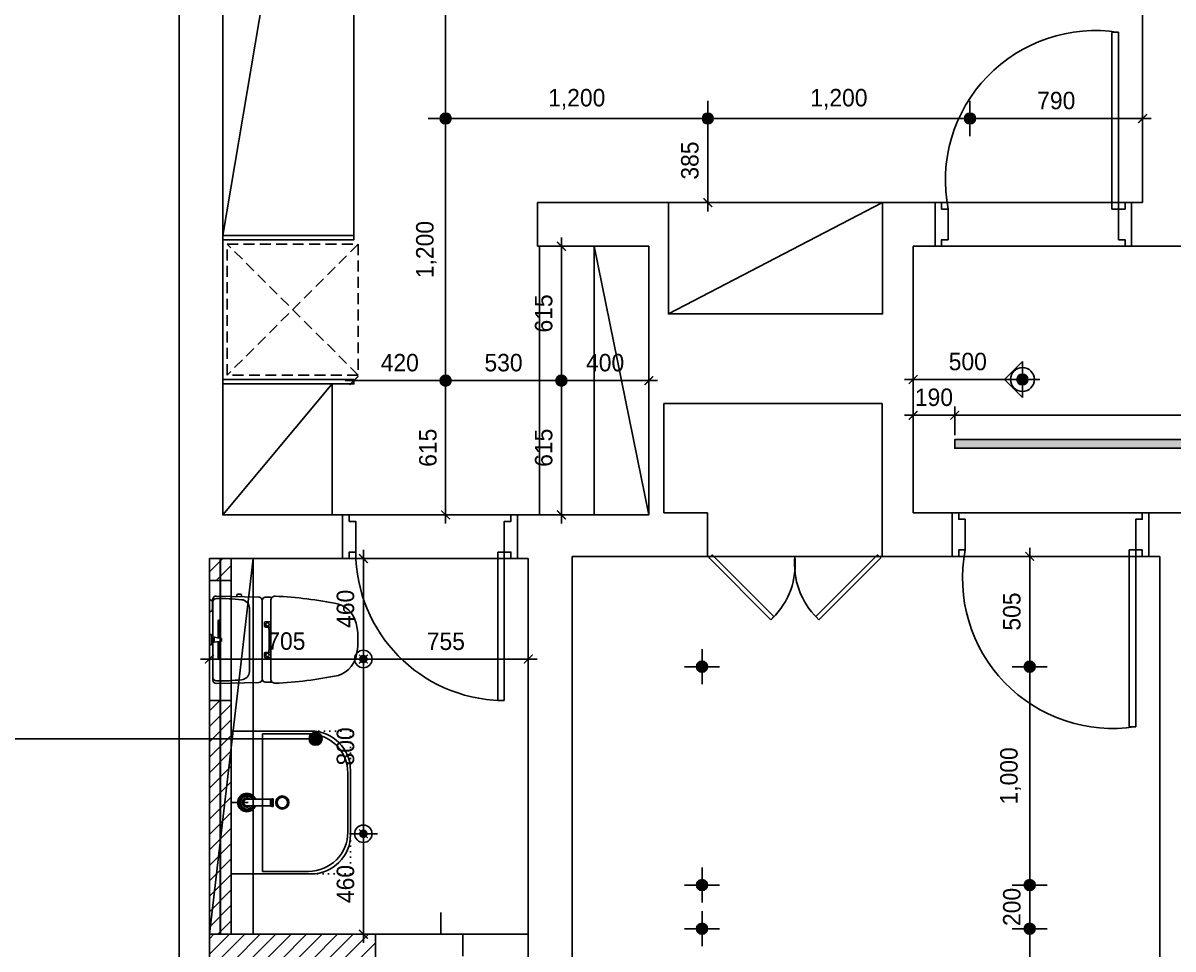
# Model space of a CAD drawing. Header units: inches. Extents: x 3778 to 56227, y -16914 to 35091.
# Drawn here: x 34485 to 39749, y 9987 to 14227 of the extents above; entities that cross this region are included whole.
import ezdxf

# ---------------------------------------------------------------- set-up
doc = ezdxf.new("R2010")
doc.units = ezdxf.units.IN
doc.header["$LTSCALE"] = 100
doc.header["$MEASUREMENT"] = 0
doc.header["$PDSIZE"] = 700.071425
for name, pattern in [('DASHED', [0.75, 0.5, -0.25]), ('DOT', [0.25, 0, -0.25]), ('HID', [2.5, 1.5, -1]), ('HIDDEN', [9.525, 6.35, -3.175])]:
    doc.linetypes.add(name, pattern=pattern)
for name, color, linetype in [('0-ELC TEXT', 7, 'Continuous'), ('03-WAL NEW', 3, 'Continuous'), ('04_FUR', 6, 'Continuous'), ('06-FUR', 6, 'Continuous'), ('06-LIGHT', 4, 'Continuous'), ('07-DIM WAL', 5, 'Continuous'), ('7', 7, 'Continuous'), ('CO-BATH', 6, 'Continuous'), ('fin', 5, 'Continuous'), ('FUR', 8, 'DASHED'), ('HL', 6, 'HIDDEN'), ('RC-LIGHT', 7, 'Continuous'), ('도면층2', 2, 'Continuous'), ('도면층4', 4, 'Continuous'), ('도면층5', 5, 'Continuous')]:
    doc.layers.add(name, color=color, linetype=linetype)
doc.styles.add('HY 울릉도 L', font='')
doc.styles.get('HY 울릉도 L').set_extended_font_data('HY울릉도L')
doc.dimstyles.new('40', dxfattribs={"dimscale": 40, "dimtxt": 2, "dimasz": 1, "dimexe": 1, "dimexo": 1, "dimgap": 1, "dimtad": 1, "dimdec": 0, "dimrnd": 0.05, "dimdsep": 46, "dimlunit": 6, "dimtxsty": 'HY 울릉도 L', "dimblk": 'ARCHTICK', "dimcen": 2.5, "dimdle": 1, "dimclrd": 133, "dimclre": 133, "dimclrt": 30, "dimadec": 0, "dimazin": 0, "dimtfac": 1, "dimtdec": 0, "dimtix": 1, "dimtmove": 2, "dimatfit": 3, "dimldrblk": 'ARCHTICK', "dimfxl": 0, "dimlwd": -1, "dimlwe": -1, "dimarcsym": 0})

# ---------------------------------------------------------------- blocks, each defined once
blk = doc.blocks.new('FSFF')
at = {"layer": '도면층2'}
for p, q in [((41277.4, 8547.4), (41277.4, -1117.6)), ((41477.4, 6832.4), (41477.4, 2002.4)), ((45687.4, 3432.4), (45687.4, 6832.4)), ((42917.4, 3432.4), (43517.4, 3432.4)), ((42917.4, 3232.4), (42917.4, 3432.4)), ((43517.4, 2922.4), (43517.4, 3432.4)), ((44497.4, 2922.4), (44497.4, 3432.4)), ((44737.4, 3432.4), (44497.4, 3432.4)), ((44737.4, 3432.4), (44737.4, 3232.4)), ((45687.4, 3432.4), (45637.4, 3432.4)), ((45637.4, 3432.4), (45637.4, 3232.4)), ((43427.4, 3232.4), (42917.4, 3232.4)), ((43427.4, 2002.4), (43427.4, 3232.4)), ((44637.4, 3232.4), (44637.4, 2012.4)), ((44737.4, 3232.4), (44637.4, 3232.4)), ((45887.4, 3232.4), (45637.4, 3232.4)), ((44497.4, 2922.4), (43517.4, 2922.4)), ((43495.9, 2512.4), (43495.9, 2012.4)), ((43495.9, 2512.4), (44495.9, 2512.4)), ((44495.9, 2512.4), (44495.9, 1812.4)), ((41477.4, 2002.4), (42025.9, 2002.4)), ((42025.9, 1802.4), (42025.9, 2002.4)), ((42825.9, 2002.4), (43427.4, 2002.4)), ((42825.9, 1802.4), (42825.9, 2002.4)), ((43495.9, 2012.4), (43695.9, 2012.4)), ((43695.9, 2012.4), (43695.9, 1812.4)), ((44637.4, 2012.4), (44815.9, 2012.4)), ((44815.9, 1812.4), (44815.9, 2012.4)), ((45715.9, 2012.4), (45957.4, 2012.4)), ((45715.9, 1812.4), (45715.9, 2012.4)), ((41415.9, 1802.4), (42025.9, 1802.4)), ((41415.9, 1802.4), (41415.9, -917.6)), ((42825.9, 1802.4), (42875.9, 1802.4)), ((42875.9, 1802.4), (42875.9, -917.6)), ((43695.9, 1812.4), (43075.9, 1812.4)), ((43075.9, 1812.4), (43075.9, -2297.6)), ((44815.9, 1812.4), (44495.9, 1812.4)), ((45765.9, 1812.4), (45715.9, 1812.4)), ((45765.9, -2630.6), (45765.9, 1812.4))]:
    blk.add_line(p, q, dxfattribs=at)
at = {"layer": '도면층4'}
for p, q in [((45577.4, 4212.4), (45547.4, 4212.4)), ((45547.4, 3402.4), (45547.4, 4211.9)), ((45577.4, 3402.4), (45577.4, 4212.4)), ((45637.4, 3432.4), (44737.4, 3432.4)), ((44737.4, 3432.4), (44737.4, 3232.4)), ((45637.4, 3232.4), (45637.4, 3432.4)), ((45637.4, 3432.4), (45637.4, 3232.4)), ((45577.4, 3402.4), (45547.4, 3402.4)), ((44737.4, 3232.4), (45637.4, 3232.4)), ((42025.9, 2002.4), (42825.9, 2002.4)), ((42025.9, 1802.4), (42025.9, 2002.4)), ((42825.9, 2002.4), (42825.9, 1802.4)), ((42825.9, 1802.4), (42825.9, 2002.4)), ((44815.9, 2012.4), (45715.9, 2012.4)), ((44815.9, 1812.4), (44815.9, 2012.4)), ((45715.9, 2012.4), (45715.9, 1812.4)), ((45715.9, 1812.4), (45715.9, 2012.4)), ((45625.9, 1842.4), (45625.9, 1033)), ((45655.9, 1842.4), (45625.9, 1842.4)), ((45655.9, 1842.4), (45655.9, 1032.4)), ((42825.9, 1802.4), (42025.9, 1802.4)), ((42735.9, 1832.4), (42735.9, 1153)), ((42765.9, 1832.4), (42735.9, 1832.4)), ((42765.9, 1832.4), (42765.9, 1152.4)), ((45715.9, 1812.4), (44815.9, 1812.4)), ((42765.9, 1152.4), (42735.9, 1152.4)), ((45655.9, 1032.4), (45625.9, 1032.4))]:
    blk.add_line(p, q, dxfattribs=at)
for points in [[(44737.4, 3432.4), (44767.4, 3432.4), (44767.4, 3402.4), (44797.4, 3402.4), (44797.4, 3262.4), (44767.4, 3262.4), (44767.4, 3232.4), (44737.4, 3232.4), (44737.4, 3432.4)], [(45637.4, 3432.4), (45607.4, 3432.4), (45607.4, 3402.4), (45577.4, 3402.4), (45577.4, 3262.4), (45607.4, 3262.4), (45607.4, 3232.4), (45637.4, 3232.4), (45637.4, 3432.4)], [(42025.9, 1802.4), (42055.9, 1802.4), (42055.9, 1832.4), (42085.9, 1832.4), (42085.9, 1972.4), (42055.9, 1972.4), (42055.9, 2002.4), (42025.9, 2002.4), (42025.9, 1802.4)], [(42825.9, 1802.4), (42795.9, 1802.4), (42795.9, 1832.4), (42765.9, 1832.4), (42765.9, 1972.4), (42795.9, 1972.4), (42795.9, 2002.4), (42825.9, 2002.4), (42825.9, 1802.4)], [(44815.9, 1812.4), (44845.9, 1812.4), (44845.9, 1842.4), (44875.9, 1842.4), (44875.9, 1982.4), (44845.9, 1982.4), (44845.9, 2012.4), (44815.9, 2012.4), (44815.9, 1812.4)], [(45715.9, 1812.4), (45685.9, 1812.4), (45685.9, 1842.4), (45655.9, 1842.4), (45655.9, 1982.4), (45685.9, 1982.4), (45685.9, 2012.4), (45715.9, 2012.4), (45715.9, 1812.4)]]:
    blk.add_lwpolyline(points, dxfattribs=at)
at = {"layer": '도면층5'}
for centre, radius, start, end in [((45471.3, 3533.6), 686.5, 81.1101, 191.0125), ((45549.8, 1711.3), 686.5, 168.9875, 278.8899), ((42768.6, 1835), 682.8, 180.2141, 268.508)]:
    blk.add_arc(centre, radius, start, end, dxfattribs=at)
blk = doc.blocks.new('CJWSWJDEH')
at = {"layer": '03-WAL NEW'}
h = blk.add_hatch(dxfattribs=at)
h.set_pattern_fill('_USER', color=8, scale=50, angle=45, pattern_type=0)
h.set_pattern_definition([(45, (28337.15, -34815.21), (-35.35534, 35.35534), [])])
h.paths.add_polyline_path([(35338.3, 10054.4), (35438.3, 10054.4), (35438.3, 11124.4), (35338.3, 11124.4)])
h.paths.add_polyline_path([(35338.3, 11674.4), (35438.3, 11674.4), (35438.3, 11774.4), (35338.3, 11774.4)])
h = blk.add_hatch(dxfattribs=at)
h.set_pattern_fill('_USER', color=256, scale=50, angle=45, pattern_type=0)
h.set_pattern_definition([(45, (25800, 0), (-35.35534, 35.35534), [])])
h.paths.add_polyline_path([(36098.3, 9934.4), (35338.3, 9934.4), (35338.3, 10054.4), (36098.3, 10054.4)])
at = {"color": 8}
for p, q in [((35438.3, 10657.4), (35516.3, 10657.4)), ((36098.3, 10054.4), (36798.3, 10054.4))]:
    blk.add_line(p, q, dxfattribs=at)
blk.add_lwpolyline([(36398.3, 10154.4), (36398.3, 10054.4), (36498.3, 10054.4), (36498.3, 9954.4)], dxfattribs=at)
at = {"layer": '03-WAL NEW'}
for p, q in [((35438.3, 11674.4), (35338.3, 11674.4)), ((35438.3, 11124.4), (35338.3, 11124.4))]:
    blk.add_line(p, q, dxfattribs=at)
for points in [[(35338.3, 11774.4), (35438.3, 11774.4), (35438.3, 10054.4), (35338.3, 10054.4)], [(36098.3, 9934.4), (35338.3, 9934.4), (35338.3, 10054.4), (36098.3, 10054.4)]]:
    blk.add_lwpolyline(points, close=True, dxfattribs=at)
at = {"layer": '04_FUR', "color": 8}
blk.add_line((35538.3, 11774.4), (35338.3, 10054.4), dxfattribs=at)
blk.add_lwpolyline([(35338.3, 10054.4), (35538.3, 10054.4), (35538.3, 11774.4), (35338.3, 11774.4)], close=True, dxfattribs=at)
at = {"layer": '06-FUR', "color": 8}
for p, q in [((35999.8, 16804.4), (35399.8, 13254.4)), ((38419.8, 13404.4), (37439.8, 12894.4)), ((35399.8, 11974.4), (35899.8, 12574.4))]:
    blk.add_line(p, q, dxfattribs=at)
for points in [[(35399.8, 13254.4), (35999.8, 13254.4), (35999.8, 16804.4), (35399.8, 16804.4), (35399.8, 13254.4)], [(35399.8, 13234.4), (35999.8, 13234.4), (35999.8, 13254.4), (35399.8, 13254.4), (35399.8, 13234.4)], [(37099.8, 11974.4), (37099.8, 13204.4), (37349.8, 11974.4)], [(35399.8, 12594.4), (35999.8, 12594.4), (35999.8, 12574.4), (35399.8, 12574.4), (35399.8, 12594.4)], [(37908.1, 11494.6), (37625.3, 11777.5), (37639.4, 11791.6), (37922.3, 11508.8), (37908.1, 11494.6)], [(38128.5, 11494.6), (38411.3, 11777.5), (38397.2, 11791.6), (38114.3, 11508.8), (38128.5, 11494.6)], [(37618.3, 11784.4), (38418.3, 11784.4)]]:
    blk.add_lwpolyline(points, dxfattribs=at)
for points in [[(37439.8, 13404.4), (38419.8, 13404.4), (38419.8, 12894.4), (37439.8, 12894.4)], [(37349.8, 13204.4), (36849.8, 13204.4), (36849.8, 11974.4), (37349.8, 11974.4)], [(35899.8, 11974.4), (35899.8, 12574.4), (35399.8, 12574.4), (35399.8, 11974.4)]]:
    blk.add_lwpolyline(points, close=True, dxfattribs=at)
for centre, start, end in [((37674.2, 11749.7), 314.1715, 5.7631), ((38362.4, 11749.7), 174.2369, 225.8285)]:
    blk.add_arc(centre, 345.8, start, end, dxfattribs=at)
at = {"layer": 'CO-BATH', "color": 8}
for p, q in [((35438.3, 10984.4), (35804.3, 10984.4)), ((35438.3, 10330.4), (35438.3, 10984.4)), ((35582.3, 10972.4), (35792.3, 10972.4)), ((35582.3, 10342.4), (35582.3, 10972.4)), ((35972.3, 10792.4), (35972.3, 10522.4)), ((35984.3, 10804.4), (35984.3, 10510.4)), ((35510.3, 10672.4), (35618.9, 10672.4)), ((35510.3, 10642.4), (35618.9, 10642.4)), ((35618.9, 10673.6), (35624.9, 10673.6)), ((35618.9, 10673.6), (35618.9, 10641.2)), ((35618.9, 10641.2), (35624.9, 10641.2)), ((35624.9, 10674.8), (35630.9, 10674.8)), ((35624.9, 10674.8), (35624.9, 10640)), ((35624.9, 10640), (35630.9, 10640)), ((35630.9, 10674.8), (35630.9, 10640)), ((35804.3, 10330.4), (35438.3, 10330.4)), ((35792.3, 10342.4), (35582.3, 10342.4))]:
    blk.add_line(p, q, dxfattribs=at)
at = {"layer": 'CO-BATH', "color": 8, "linetype": 'DOT'}
blk.add_lwpolyline([(35984.3, 10984.4), (35984.3, 10330.4), (35438.3, 10330.4), (35438.3, 10984.4)], close=True, dxfattribs=at)
at = {"layer": 'CO-BATH', "color": 8}
for radius in [30, 24]:
    blk.add_circle((35672.3, 10657.4), radius, dxfattribs=at)
for centre, radius, start, end in [((35792.3, 10792.4), 180, 0, 90), ((35804.3, 10804.4), 180, 0, 90), ((35510.3, 10657.4), 42, 20.9249, 339.0752), ((35510.3, 10657.4), 36, 24.6243, 335.3757), ((35510.3, 10657.4), 30, 30, 330), ((35510.3, 10657.4), 21.6, 43.983, 316.0171), ((35510.3, 10657.4), 15, 90, 270), ((35792.3, 10522.4), 180, 270, 0), ((35804.3, 10510.4), 180, 270, 0)]:
    blk.add_arc(centre, radius, start, end, dxfattribs=at)
at = {"layer": 'fin', "color": 8}
for p, q in [((35579.7, 11583.3), (35579.7, 11403)), ((35619, 11403), (35619, 11582.3)), ((35353.3, 11558.7), (35353.3, 11571.2)), ((35353.3, 11558.7), (35353.3, 11546.2)), ((35354.7, 11411), (35354.7, 11575.6)), ((35521.9, 11548.2), (35521.9, 11403)), ((35354.7, 11395), (35354.7, 11230.4)), ((35521.9, 11257.7), (35521.9, 11403)), ((35579.7, 11222.6), (35579.7, 11403)), ((35619, 11403), (35619, 11223.7))]:
    blk.add_line(p, q, dxfattribs=at)
for points in [[(35354.7, 11575.6), (35354.7, 11588, -0.421209), (35370.1, 11603), (35565.1, 11598.3, -0.001659)], [(35579.7, 11583.3, -0.371724), (35594.4, 11597.7, -0.003515), (35625.3, 11596.9, -0.320541)], [(35354.7, 11230.4), (35354.7, 11218, 0.421209), (35370.1, 11203), (35565.1, 11207.6, 0.001659)], [(35579.7, 11222.6, 0.371724), (35594.4, 11208.2, 0.003515), (35625.3, 11209.1, 0.320541)]]:
    blk.add_lwpolyline(points, format="xyb", dxfattribs=at)
for centre, radius, start, end in [((35338.3, 11571.2), 15, 0, 90), ((35370.7, 11575.6), 16, 90.6884, 180), ((35382.5, 10591.6), 1000, 84.0563, 90.6884), ((35481.9, 11546.5), 40, 2.4871, 84.0563), ((35564.7, 11583.3), 15, 0, 88.6349), ((35639, 11582.3), 20, 87.6667, 180), ((35557.5, 9757.3), 1846.7, 78.4022, 87.4462), ((35338.3, 11546.2), 15, 270, 0), ((35889.4, 11447.2), 125.5, 6.5759, 71.7036), ((35612.4, 11403), 405.9, 0, 8.3007), ((35612.4, 11403), 405.9, 351.6993, 0), ((35889.4, 11358.8), 125.5, 288.2964, 353.4241), ((35370.7, 11230.4), 16, 180, 269.3116), ((35382.5, 12214.3), 1000, 269.3116, 275.9437), ((35481.9, 11259.5), 40, 275.9437, 357.5129), ((35564.7, 11222.6), 15, 271.3651, 0), ((35639, 11223.7), 20, 180, 272.3333), ((35557.5, 13048.6), 1846.7, 272.5538, 281.5978)]:
    blk.add_arc(centre, radius, start, end, dxfattribs=at)
at = {"layer": 'FUR', "color": 8}
for p, q in [((36019.8, 12614.4), (35419.8, 13214.4)), ((36019.8, 13214.4), (35419.8, 12614.4))]:
    blk.add_line(p, q, dxfattribs=at)
blk.add_lwpolyline([(35419.8, 12614.4), (35419.8, 13214.4), (36019.8, 13214.4), (36019.8, 12614.4)], close=True, dxfattribs=at)
at = {"layer": 'HL', "color": 8, "linetype": 'Continuous'}
for p, q in [((35464.7, 11607.9), (35464.7, 11600.7)), ((35468.7, 11611.9), (35480.8, 11611.9)), ((35484.8, 11607.9), (35484.8, 11600.2)), ((35379.3, 11489.5), (35379.3, 11411.5)), ((35386.3, 11489.5), (35386.3, 11410.5)), ((35348.3, 11427), (35338.3, 11427)), ((35348.3, 11427), (35348.3, 11379)), ((35611.9, 11403), (35611.9, 11449.3)), ((35348.3, 11379), (35338.3, 11379)), ((35353.1, 11409.9), (35348.3, 11415.4)), ((35353.1, 11396), (35348.3, 11390.6)), ((35360.1, 11414.3), (35353.1, 11409.9)), ((35353.1, 11409.9), (35353.1, 11396)), ((35360.1, 11391.6), (35353.1, 11396)), ((35394.4, 11409), (35360.1, 11414.3)), ((35360.1, 11414.3), (35360.1, 11391.6)), ((35394.4, 11397), (35360.1, 11391.6)), ((35379.3, 11394.5), (35379.3, 11316.5)), ((35386.3, 11395.5), (35386.3, 11316.5)), ((35394.4, 11409), (35394.4, 11397)), ((35611.9, 11403), (35611.9, 11356.7))]:
    blk.add_line(p, q, dxfattribs=at)
for points in [[(35619, 11485.5), (35594.8, 11485.5, 0.414214), (35590.8, 11481.5), (35590.8, 11465.1, 0.414214), (35594.8, 11461.1), (35610.3, 11461.1), (35619, 11461.1)], [(35610.3, 11461.1), (35610.3, 11451.3, 0.414214), (35612.3, 11449.3), (35619, 11449.3)], [(35619, 11320.4), (35594.8, 11320.4, -0.414214), (35590.8, 11324.4), (35590.8, 11340.9, -0.414214), (35594.8, 11344.9), (35610.3, 11344.9), (35619, 11344.9)], [(35610.3, 11344.9), (35610.3, 11354.7, -0.414214), (35612.3, 11356.7), (35619, 11356.7)]]:
    blk.add_lwpolyline(points, format="xyb", dxfattribs=at)
for centre in [(35604.7, 11473), (35604.7, 11333)]:
    blk.add_circle(centre, 8, dxfattribs=at)
for centre, radius, start, end in [((35468.7, 11607.9), 4, 90, 180), ((35480.8, 11607.9), 4, 0, 90), ((35382.8, 11489.5), 3.5, 0, 180), ((35382.8, 11316.5), 3.5, 180, 0)]:
    blk.add_arc(centre, radius, start, end, dxfattribs=at)
at = {"layer": '07-DIM WAL'}
blk.add_blockref('FSFF', (-6077.6, 9972), dxfattribs=at)
blk = doc.blocks.new('1')
at = {"linetype": 'Continuous'}
h = blk.add_hatch(color=4, dxfattribs=at)
h.dxf.hatch_style = 1
edge = h.paths.add_edge_path()
edge.add_arc((11539653.5, -14273503.8), 37.5, 0, 360)
at = {"color": 1, "linetype": 'Continuous'}
for p, q in [((11539653.5, -14273637.1), (11539653.5, -14273370.5)), ((11539520.2, -14273503.8), (11539786.8, -14273503.8))]:
    blk.add_line(p, q, dxfattribs=at)
at = {"color": 4, "linetype": 'Continuous'}
for radius in [41.5, 37.5]:
    blk.add_circle((11539653.5, -14273503.8), radius, dxfattribs=at)
blk = doc.blocks.new('spotlight')
at = {"color": 4}
for p, q in [((1559902.8, 1747213.2), (1559820.9, 1747131.3)), ((1559984.7, 1747131.3), (1559902.8, 1747213.2)), ((1559984.7, 1747131.3), (1559820.9, 1747131.3))]:
    blk.add_line(p, q, dxfattribs=at)
blk.add_circle((1559902.8, 1747131.3), 54.6, dxfattribs=at)
blk = doc.blocks.new('_ArchTick')
at = {"color": 0, "linetype": 'ByBlock', "const_width": 0.15}
blk.add_lwpolyline([(-0.5, -0.5), (0.5, 0.5)], dxfattribs=at)
blk = doc.blocks.new('*D405')
at = {"layer": '07-DIM WAL', "color": 133}
for p, q in [((39099.8, 12594.4), (38519.8, 12594.4)), ((38559.8, 12554.4), (38559.8, 12554.4)), ((39059.8, 12554.4), (39059.8, 12554.4))]:
    blk.add_line(p, q, dxfattribs=at)
at = {"layer": 'Defpoints', "color": 0}
for p in [(38559.8, 12594.4), (38559.8, 12594.4), (39059.8, 12594.4)]:
    blk.add_point(p, dxfattribs=at)
at = {"layer": '07-DIM WAL', "color": 133, "xscale": 40, "yscale": 40, "zscale": 40, "rotation": 180}
blk.add_blockref('_ArchTick', (38559.8, 12594.4), dxfattribs=at)
at = {"layer": '07-DIM WAL', "color": 133, "xscale": 40, "yscale": 40, "zscale": 40}
blk.add_blockref('_ArchTick', (39059.8, 12594.4), dxfattribs=at)
at = {"layer": '07-DIM WAL', "color": 30, "insert": (38809.8, 12676.2), "char_height": 80, "attachment_point": 5, "style": 'HY 울릉도 L'}
blk.add_mtext('500', dxfattribs=at)
blk = doc.blocks.new('hallogen')
h = blk.add_hatch(color=256)
h.dxf.hatch_style = 1
edge = h.paths.add_edge_path()
edge.add_arc((48591.7, 60854.3), 31.2, 0, 360, ccw=False)
at = {"color": 1, "linetype": 'Continuous'}
for p, q in [((48591.7, 60954.3), (48591.7, 60754.3)), ((48691.7, 60854.3), (48491.7, 60854.3))]:
    blk.add_line(p, q, dxfattribs=at)
at = {"color": 4, "linetype": 'Continuous'}
blk.add_circle((48591.7, 60854.3), 62.5, dxfattribs=at)
blk = doc.blocks.new('*D432')
at = {"layer": '07-DIM WAL', "color": 133}
blk.add_line((36043.3, 11274.4), (36043.3, 11814.4), dxfattribs=at)
at = {"layer": 'Defpoints', "color": 0}
for p in [(36043.3, 11774.4), (36043.3, 11774.4), (36043.3, 11314.4)]:
    blk.add_point(p, dxfattribs=at)
at = {"layer": '07-DIM WAL', "color": 133, "xscale": 40, "yscale": 40, "zscale": 40}
for p, rotation in [((36043.3, 11774.4), 90), ((36043.3, 11314.4), 270)]:
    blk.add_blockref('_ArchTick', p, dxfattribs=dict(at, rotation=rotation))
at = {"layer": '07-DIM WAL', "color": 30, "insert": (35961.6, 11544.4), "char_height": 80, "attachment_point": 5, "rotation": 90, "style": 'HY 울릉도 L'}
blk.add_mtext('460', dxfattribs=at)
blk = doc.blocks.new('*D433')
at = {"layer": '07-DIM WAL', "color": 133}
for p, q in [((36083.3, 11314.4), (35298.3, 11314.4)), ((35338.3, 11276.5), (35338.3, 11274.4))]:
    blk.add_line(p, q, dxfattribs=at)
at = {"layer": 'Defpoints', "color": 0}
for p in [(35338.3, 11316.5), (35338.3, 11314.4), (36043.3, 11314.4)]:
    blk.add_point(p, dxfattribs=at)
at = {"layer": '07-DIM WAL', "color": 133, "xscale": 40, "yscale": 40, "zscale": 40, "rotation": 180}
blk.add_blockref('_ArchTick', (35338.3, 11314.4), dxfattribs=at)
at = {"layer": '07-DIM WAL', "color": 133, "xscale": 40, "yscale": 40, "zscale": 40}
blk.add_blockref('_ArchTick', (36043.3, 11314.4), dxfattribs=at)
at = {"layer": '07-DIM WAL', "color": 30, "insert": (35690.8, 11396.2), "char_height": 80, "attachment_point": 5, "style": 'HY 울릉도 L'}
blk.add_mtext('705', dxfattribs=at)
blk = doc.blocks.new('*D434')
at = {"layer": '07-DIM WAL', "color": 133}
blk.add_line((36043.3, 11354.4), (36043.3, 10474.4), dxfattribs=at)
at = {"layer": 'Defpoints', "color": 0}
for p in [(36043.3, 11314.4), (36043.3, 10514.4), (36043.3, 10514.4)]:
    blk.add_point(p, dxfattribs=at)
at = {"layer": '07-DIM WAL', "color": 133, "xscale": 40, "yscale": 40, "zscale": 40}
for p, rotation in [((36043.3, 11314.4), 90), ((36043.3, 10514.4), 270)]:
    blk.add_blockref('_ArchTick', p, dxfattribs=dict(at, rotation=rotation))
at = {"layer": '07-DIM WAL', "color": 30, "insert": (35961.6, 10914.4), "char_height": 80, "attachment_point": 5, "rotation": 90, "style": 'HY 울릉도 L'}
blk.add_mtext('800', dxfattribs=at)
blk = doc.blocks.new('*D435')
at = {"layer": '07-DIM WAL', "color": 133}
blk.add_line((36043.3, 10554.4), (36043.3, 10014.4), dxfattribs=at)
at = {"layer": 'Defpoints', "color": 0}
for p in [(36043.3, 10514.4), (36043.3, 10054.4), (36043.3, 10054.4)]:
    blk.add_point(p, dxfattribs=at)
at = {"layer": '07-DIM WAL', "color": 133, "xscale": 40, "yscale": 40, "zscale": 40}
for p, rotation in [((36043.3, 10514.4), 90), ((36043.3, 10054.4), 270)]:
    blk.add_blockref('_ArchTick', p, dxfattribs=dict(at, rotation=rotation))
at = {"layer": '07-DIM WAL', "color": 30, "insert": (35961.6, 10284.4), "char_height": 80, "attachment_point": 5, "rotation": 90, "style": 'HY 울릉도 L'}
blk.add_mtext('460', dxfattribs=at)
blk = doc.blocks.new('*D431')
at = {"layer": '07-DIM WAL', "color": 133}
blk.add_line((36003.3, 11314.4), (36838.3, 11314.4), dxfattribs=at)
at = {"layer": 'Defpoints', "color": 0}
for p in [(36043.3, 11314.4), (36798.3, 11314.4), (36798.3, 11314.4)]:
    blk.add_point(p, dxfattribs=at)
at = {"layer": '07-DIM WAL', "color": 133, "xscale": 40, "yscale": 40, "zscale": 40, "rotation": 180}
blk.add_blockref('_ArchTick', (36043.3, 11314.4), dxfattribs=at)
at = {"layer": '07-DIM WAL', "color": 133, "xscale": 40, "yscale": 40, "zscale": 40}
blk.add_blockref('_ArchTick', (36798.3, 11314.4), dxfattribs=at)
at = {"layer": '07-DIM WAL', "color": 30, "insert": (36420.8, 11395.3), "char_height": 80, "attachment_point": 5, "style": 'HY 울릉도 L'}
blk.add_mtext('755', dxfattribs=at)
blk = doc.blocks.new('*D436')
at = {"layer": '07-DIM WAL', "color": 133}
blk.add_line((37619.8, 13829.4), (37619.8, 13364.4), dxfattribs=at)
at = {"layer": 'Defpoints', "color": 0}
for p in [(37619.8, 13789.4), (37619.8, 13404.4), (37619.8, 13404.4)]:
    blk.add_point(p, dxfattribs=at)
at = {"layer": '07-DIM WAL', "color": 133, "xscale": 40, "yscale": 40, "zscale": 40}
for p, rotation in [((37619.8, 13789.4), 90), ((37619.8, 13404.4), 270)]:
    blk.add_blockref('_ArchTick', p, dxfattribs=dict(at, rotation=rotation))
at = {"layer": '07-DIM WAL', "color": 30, "insert": (37538, 13596.9), "char_height": 80, "attachment_point": 5, "rotation": 90, "style": 'HY 울릉도 L'}
blk.add_mtext('385', dxfattribs=at)
blk = doc.blocks.new('*D440')
at = {"layer": '07-DIM WAL', "color": 133}
for p, q in [((36419.8, 15029.4), (36419.8, 13749.4)), ((36379.8, 13789.4), (36379.8, 13789.4))]:
    blk.add_line(p, q, dxfattribs=at)
at = {"layer": 'Defpoints', "color": 0}
for p in [(36419.8, 14989.4), (36419.8, 13789.4), (36419.8, 13789.4)]:
    blk.add_point(p, dxfattribs=at)
at = {"layer": '07-DIM WAL', "color": 133, "xscale": 40, "yscale": 40, "zscale": 40}
for p, rotation in [((36419.8, 14989.4), 90), ((36419.8, 13789.4), 270)]:
    blk.add_blockref('_ArchTick', p, dxfattribs=dict(at, rotation=rotation))
at = {"layer": '07-DIM WAL', "color": 30, "insert": (36331.9, 14389.4), "char_height": 80, "attachment_point": 5, "rotation": 90, "style": 'HY 울릉도 L'}
blk.add_mtext('1,200', dxfattribs=at)
blk = doc.blocks.new('*D441')
at = {"layer": '07-DIM WAL', "color": 133}
for p, q in [((36419.8, 13829.4), (36419.8, 12549.4)), ((36459.8, 13789.4), (36459.8, 13789.4))]:
    blk.add_line(p, q, dxfattribs=at)
at = {"layer": 'Defpoints', "color": 0}
for p in [(36419.8, 13789.4), (36419.8, 12589.4), (36419.8, 12589.4)]:
    blk.add_point(p, dxfattribs=at)
at = {"layer": '07-DIM WAL', "color": 133, "xscale": 40, "yscale": 40, "zscale": 40}
for p, rotation in [((36419.8, 13789.4), 90), ((36419.8, 12589.4), 270)]:
    blk.add_blockref('_ArchTick', p, dxfattribs=dict(at, rotation=rotation))
at = {"layer": '07-DIM WAL', "color": 30, "insert": (36331.9, 13189.4), "char_height": 80, "attachment_point": 5, "rotation": 90, "style": 'HY 울릉도 L'}
blk.add_mtext('1,200', dxfattribs=at)
blk = doc.blocks.new('*D442')
at = {"layer": '07-DIM WAL', "color": 133}
for p, q in [((36379.8, 12589.4), (36989.8, 12589.4)), ((36949.8, 12629.4), (36949.8, 12629.4)), ((36419.8, 12549.4), (36419.8, 12549.4))]:
    blk.add_line(p, q, dxfattribs=at)
at = {"layer": 'Defpoints', "color": 0}
for p in [(36419.8, 12589.4), (36949.8, 12589.4), (36949.8, 12589.4)]:
    blk.add_point(p, dxfattribs=at)
at = {"layer": '07-DIM WAL', "color": 133, "xscale": 40, "yscale": 40, "zscale": 40, "rotation": 180}
blk.add_blockref('_ArchTick', (36419.8, 12589.4), dxfattribs=at)
at = {"layer": '07-DIM WAL', "color": 133, "xscale": 40, "yscale": 40, "zscale": 40}
blk.add_blockref('_ArchTick', (36949.8, 12589.4), dxfattribs=at)
at = {"layer": '07-DIM WAL', "color": 30, "insert": (36684.8, 12671.2), "char_height": 80, "attachment_point": 5, "style": 'HY 울릉도 L'}
blk.add_mtext('530', dxfattribs=at)
blk = doc.blocks.new('*D443')
at = {"layer": '07-DIM WAL', "color": 133}
blk.add_line((36909.8, 12589.4), (37389.8, 12589.4), dxfattribs=at)
at = {"layer": 'Defpoints', "color": 0}
for p in [(36949.8, 12589.4), (37349.8, 12589.4), (37349.8, 12589.4)]:
    blk.add_point(p, dxfattribs=at)
at = {"layer": '07-DIM WAL', "color": 133, "xscale": 40, "yscale": 40, "zscale": 40, "rotation": 180}
blk.add_blockref('_ArchTick', (36949.8, 12589.4), dxfattribs=at)
at = {"layer": '07-DIM WAL', "color": 133, "xscale": 40, "yscale": 40, "zscale": 40}
blk.add_blockref('_ArchTick', (37349.8, 12589.4), dxfattribs=at)
at = {"layer": '07-DIM WAL', "color": 30, "insert": (37149.8, 12671.1), "char_height": 80, "attachment_point": 5, "style": 'HY 울릉도 L'}
blk.add_mtext('400', dxfattribs=at)
blk = doc.blocks.new('*D444')
at = {"layer": '07-DIM WAL', "color": 133}
blk.add_line((36419.8, 12629.4), (36419.8, 11934.4), dxfattribs=at)
at = {"layer": 'Defpoints', "color": 0}
for p in [(36419.8, 12589.4), (36419.8, 11974.4), (36419.8, 11974.4)]:
    blk.add_point(p, dxfattribs=at)
at = {"layer": '07-DIM WAL', "color": 133, "xscale": 40, "yscale": 40, "zscale": 40}
for p, rotation in [((36419.8, 12589.4), 90), ((36419.8, 11974.4), 270)]:
    blk.add_blockref('_ArchTick', p, dxfattribs=dict(at, rotation=rotation))
at = {"layer": '07-DIM WAL', "color": 30, "insert": (36338.9, 12281.9), "char_height": 80, "attachment_point": 5, "rotation": 90, "style": 'HY 울릉도 L'}
blk.add_mtext('615', dxfattribs=at)
blk = doc.blocks.new('*D445')
at = {"layer": '07-DIM WAL', "color": 133}
for p, q in [((36949.8, 12549.4), (36949.8, 13244.4)), ((36989.8, 12589.4), (36989.8, 12589.4))]:
    blk.add_line(p, q, dxfattribs=at)
at = {"layer": 'Defpoints', "color": 0}
for p in [(36949.8, 13204.4), (36949.8, 13204.4), (36949.8, 12589.4)]:
    blk.add_point(p, dxfattribs=at)
at = {"layer": '07-DIM WAL', "color": 133, "xscale": 40, "yscale": 40, "zscale": 40}
for p, rotation in [((36949.8, 13204.4), 90), ((36949.8, 12589.4), 270)]:
    blk.add_blockref('_ArchTick', p, dxfattribs=dict(at, rotation=rotation))
at = {"layer": '07-DIM WAL', "color": 30, "insert": (36868.9, 12896.9), "char_height": 80, "attachment_point": 5, "rotation": 90, "style": 'HY 울릉도 L'}
blk.add_mtext('615', dxfattribs=at)
blk = doc.blocks.new('*D446')
at = {"layer": '07-DIM WAL', "color": 133}
blk.add_line((36949.8, 12629.4), (36949.8, 11934.4), dxfattribs=at)
at = {"layer": 'Defpoints', "color": 0}
for p in [(36949.8, 12589.4), (36949.8, 11974.4), (36949.8, 11974.4)]:
    blk.add_point(p, dxfattribs=at)
at = {"layer": '07-DIM WAL', "color": 133, "xscale": 40, "yscale": 40, "zscale": 40}
for p, rotation in [((36949.8, 12589.4), 90), ((36949.8, 11974.4), 270)]:
    blk.add_blockref('_ArchTick', p, dxfattribs=dict(at, rotation=rotation))
at = {"layer": '07-DIM WAL', "color": 30, "insert": (36868.9, 12281.9), "char_height": 80, "attachment_point": 5, "rotation": 90, "style": 'HY 울릉도 L'}
blk.add_mtext('615', dxfattribs=at)
blk = doc.blocks.new('*D447')
at = {"layer": '07-DIM WAL', "color": 133}
blk.add_line((36459.8, 12589.4), (35959.8, 12589.4), dxfattribs=at)
at = {"layer": 'Defpoints', "color": 0}
for p in [(35999.8, 12589.4), (35999.8, 12589.4), (36419.8, 12589.4)]:
    blk.add_point(p, dxfattribs=at)
at = {"layer": '07-DIM WAL', "color": 133, "xscale": 40, "yscale": 40, "zscale": 40, "rotation": 180}
blk.add_blockref('_ArchTick', (35999.8, 12589.4), dxfattribs=at)
at = {"layer": '07-DIM WAL', "color": 133, "xscale": 40, "yscale": 40, "zscale": 40}
blk.add_blockref('_ArchTick', (36419.8, 12589.4), dxfattribs=at)
at = {"layer": '07-DIM WAL', "color": 30, "insert": (36209.8, 12671.1), "char_height": 80, "attachment_point": 5, "style": 'HY 울릉도 L'}
blk.add_mtext('420', dxfattribs=at)
blk = doc.blocks.new('*D448')
at = {"layer": '07-DIM WAL', "color": 133}
for p, q in [((36419.8, 13829.4), (36419.8, 13829.4)), ((37619.8, 13829.4), (37619.8, 13829.4)), ((36379.8, 13789.4), (37659.8, 13789.4))]:
    blk.add_line(p, q, dxfattribs=at)
at = {"layer": 'Defpoints', "color": 0}
for p in [(36419.8, 13789.4), (37619.8, 13789.4), (37619.8, 13789.4)]:
    blk.add_point(p, dxfattribs=at)
at = {"layer": '07-DIM WAL', "color": 133, "xscale": 40, "yscale": 40, "zscale": 40, "rotation": 180}
blk.add_blockref('_ArchTick', (36419.8, 13789.4), dxfattribs=at)
at = {"layer": '07-DIM WAL', "color": 133, "xscale": 40, "yscale": 40, "zscale": 40}
blk.add_blockref('_ArchTick', (37619.8, 13789.4), dxfattribs=at)
at = {"layer": '07-DIM WAL', "color": 30, "insert": (37019.8, 13877.4), "char_height": 80, "attachment_point": 5, "style": 'HY 울릉도 L'}
blk.add_mtext('1,200', dxfattribs=at)
blk = doc.blocks.new('*D449')
at = {"layer": '07-DIM WAL', "color": 133}
for p, q in [((37619.8, 13829.4), (37619.8, 13829.4)), ((38819.8, 13829.4), (38819.8, 13829.4)), ((37579.8, 13789.4), (38859.8, 13789.4))]:
    blk.add_line(p, q, dxfattribs=at)
at = {"layer": 'Defpoints', "color": 0}
for p in [(37619.8, 13789.4), (38819.8, 13789.4), (38819.8, 13789.4)]:
    blk.add_point(p, dxfattribs=at)
at = {"layer": '07-DIM WAL', "color": 133, "xscale": 40, "yscale": 40, "zscale": 40, "rotation": 180}
blk.add_blockref('_ArchTick', (37619.8, 13789.4), dxfattribs=at)
at = {"layer": '07-DIM WAL', "color": 133, "xscale": 40, "yscale": 40, "zscale": 40}
blk.add_blockref('_ArchTick', (38819.8, 13789.4), dxfattribs=at)
at = {"layer": '07-DIM WAL', "color": 30, "insert": (38219.8, 13877.4), "char_height": 80, "attachment_point": 5, "style": 'HY 울릉도 L'}
blk.add_mtext('1,200', dxfattribs=at)
blk = doc.blocks.new('*D450')
at = {"layer": '07-DIM WAL', "color": 133}
blk.add_line((38779.8, 13789.4), (39649.8, 13789.4), dxfattribs=at)
at = {"layer": 'Defpoints', "color": 0}
for p in [(38819.8, 13789.4), (39609.8, 13789.4), (39609.8, 13789.4)]:
    blk.add_point(p, dxfattribs=at)
at = {"layer": '07-DIM WAL', "color": 133, "xscale": 40, "yscale": 40, "zscale": 40, "rotation": 180}
blk.add_blockref('_ArchTick', (38819.8, 13789.4), dxfattribs=at)
at = {"layer": '07-DIM WAL', "color": 133, "xscale": 40, "yscale": 40, "zscale": 40}
blk.add_blockref('_ArchTick', (39609.8, 13789.4), dxfattribs=at)
at = {"layer": '07-DIM WAL', "color": 30, "insert": (39214.8, 13871.2), "char_height": 80, "attachment_point": 5, "style": 'HY 울릉도 L'}
blk.add_mtext('790', dxfattribs=at)
blk = doc.blocks.new('*D462')
at = {"layer": '07-DIM WAL', "color": 133}
for p, q in [((39093.3, 9039.4), (39093.3, 10119.4)), ((39053.3, 10079.4), (39053.3, 10079.4)), ((39053.3, 9079.4), (39053.3, 9079.4))]:
    blk.add_line(p, q, dxfattribs=at)
at = {"layer": 'Defpoints', "color": 0}
for p in [(39093.3, 10079.4), (39093.3, 10079.4), (39093.3, 9079.4)]:
    blk.add_point(p, dxfattribs=at)
at = {"layer": '07-DIM WAL', "color": 133, "xscale": 40, "yscale": 40, "zscale": 40}
for p, rotation in [((39093.3, 10079.4), 90), ((39093.3, 9079.4), 270)]:
    blk.add_blockref('_ArchTick', p, dxfattribs=dict(at, rotation=rotation))
at = {"layer": '07-DIM WAL', "color": 30, "insert": (39005.4, 9579.4), "char_height": 80, "attachment_point": 5, "rotation": 90, "style": 'HY 울릉도 L'}
blk.add_mtext('1,000', dxfattribs=at)
blk = doc.blocks.new('*D463')
at = {"layer": '07-DIM WAL', "color": 133}
for p, q in [((39093.3, 10279.4), (39093.3, 10319.4)), ((39093.3, 10079.4), (39093.3, 10279.4)), ((39093.3, 10079.4), (39093.3, 10039.4))]:
    blk.add_line(p, q, dxfattribs=at)
at = {"layer": 'Defpoints', "color": 0}
for p in [(39093.3, 10279.4), (39093.3, 10279.4), (39093.3, 10079.4)]:
    blk.add_point(p, dxfattribs=at)
at = {"layer": '07-DIM WAL', "color": 133, "xscale": 40, "yscale": 40, "zscale": 40}
for p, rotation in [((39093.3, 10279.4), 270), ((39093.3, 10079.4), 90)]:
    blk.add_blockref('_ArchTick', p, dxfattribs=dict(at, rotation=rotation))
at = {"layer": '07-DIM WAL', "color": 30, "insert": (39011.6, 10179.4), "char_height": 80, "attachment_point": 5, "rotation": 90, "style": 'HY 울릉도 L'}
blk.add_mtext('200', dxfattribs=at)
blk = doc.blocks.new('*D464')
at = {"layer": '07-DIM WAL', "color": 133}
for p, q in [((39093.3, 10239.4), (39093.3, 11319.4)), ((39053.3, 11279.4), (39053.3, 11279.4)), ((39053.3, 10279.4), (39053.3, 10279.4))]:
    blk.add_line(p, q, dxfattribs=at)
at = {"layer": 'Defpoints', "color": 0}
for p in [(39093.3, 11279.4), (39093.3, 11279.4), (39093.3, 10279.4)]:
    blk.add_point(p, dxfattribs=at)
at = {"layer": '07-DIM WAL', "color": 133, "xscale": 40, "yscale": 40, "zscale": 40}
for p, rotation in [((39093.3, 11279.4), 90), ((39093.3, 10279.4), 270)]:
    blk.add_blockref('_ArchTick', p, dxfattribs=dict(at, rotation=rotation))
at = {"layer": '07-DIM WAL', "color": 30, "insert": (39005.4, 10779.4), "char_height": 80, "attachment_point": 5, "rotation": 90, "style": 'HY 울릉도 L'}
blk.add_mtext('1,000', dxfattribs=at)
blk = doc.blocks.new('*D465')
at = {"layer": '07-DIM WAL', "color": 133}
blk.add_line((39093.3, 11239.4), (39093.3, 11824.4), dxfattribs=at)
at = {"layer": 'Defpoints', "color": 0}
for p in [(39093.3, 11784.4), (39093.3, 11784.4), (39093.3, 11279.4)]:
    blk.add_point(p, dxfattribs=at)
at = {"layer": '07-DIM WAL', "color": 133, "xscale": 40, "yscale": 40, "zscale": 40}
for p, rotation in [((39093.3, 11784.4), 90), ((39093.3, 11279.4), 270)]:
    blk.add_blockref('_ArchTick', p, dxfattribs=dict(at, rotation=rotation))
at = {"layer": '07-DIM WAL', "color": 30, "insert": (39011.6, 11531.9), "char_height": 80, "attachment_point": 5, "rotation": 90, "style": 'HY 울릉도 L'}
blk.add_mtext('505', dxfattribs=at)
blk = doc.blocks.new('*D597')
at = {"layer": '07-DIM WAL', "color": 133}
for p, q in [((45789.8, 12430.7), (38709.8, 12430.7)), ((38749.8, 12339.4), (38749.8, 12470.7)), ((45749.8, 12359.4), (45749.8, 12470.7))]:
    blk.add_line(p, q, dxfattribs=at)
at = {"layer": 'Defpoints', "color": 0}
for p in [(38749.8, 12430.7), (45749.8, 12319.4), (38749.8, 12299.4)]:
    blk.add_point(p, dxfattribs=at)
at = {"layer": '07-DIM WAL', "color": 133, "xscale": 40, "yscale": 40, "zscale": 40, "rotation": 180}
blk.add_blockref('_ArchTick', (38749.8, 12430.7), dxfattribs=at)
at = {"layer": '07-DIM WAL', "color": 133, "xscale": 40, "yscale": 40, "zscale": 40}
blk.add_blockref('_ArchTick', (45749.8, 12430.7), dxfattribs=at)
at = {"layer": '07-DIM WAL', "color": 30, "insert": (42249.8, 12518.7), "char_height": 80, "attachment_point": 5, "style": 'HY 울릉도 L'}
blk.add_mtext('7,000', dxfattribs=at)
blk = doc.blocks.new('*D598')
at = {"layer": '07-DIM WAL', "color": 133}
for p, q in [((38559.8, 12430.7), (38519.8, 12430.7)), ((38559.8, 12359.4), (38559.8, 12470.7)), ((38749.8, 12430.7), (38559.8, 12430.7)), ((38749.8, 12359.4), (38749.8, 12470.7)), ((38749.8, 12430.7), (38789.8, 12430.7))]:
    blk.add_line(p, q, dxfattribs=at)
at = {"layer": 'Defpoints', "color": 0}
for p in [(38559.8, 12430.7), (38559.8, 12319.4), (38749.8, 12319.4)]:
    blk.add_point(p, dxfattribs=at)
at = {"layer": '07-DIM WAL', "color": 133, "xscale": 40, "yscale": 40, "zscale": 40}
blk.add_blockref('_ArchTick', (38559.8, 12430.7), dxfattribs=at)
at = {"layer": '07-DIM WAL', "color": 133, "xscale": 40, "yscale": 40, "zscale": 40, "rotation": 180}
blk.add_blockref('_ArchTick', (38749.8, 12430.7), dxfattribs=at)
at = {"layer": '07-DIM WAL', "color": 30, "insert": (38654.8, 12512.5), "char_height": 80, "attachment_point": 5, "style": 'HY 울릉도 L'}
blk.add_mtext('190', dxfattribs=at)

msp = doc.modelspace()

# ---------------------------------------------------------------- hatches: boundary and pattern name
at = {"layer": '0-ELC TEXT'}
h = msp.add_hatch(color=256, dxfattribs=at)
h.dxf.hatch_style = 1
edge = h.paths.add_edge_path()
edge.add_arc((35824.7, 10949.4), 30, 180, 540, ccw=False)
at = {"layer": '06-LIGHT'}
h = msp.add_hatch(dxfattribs=at)
h.set_pattern_fill('DOTS', color=256, scale=200)
h.set_pattern_definition([(0, (0, -5), (6.25, 12.5), [0, -12.5])])
h.paths.add_polyline_path([(45749.8, 12319.4), (38749.8, 12319.4), (38749.8, 12279.4), (45749.8, 12279.4)])

# ---------------------------------------------------------------- linework, layer by layer
at = {"layer": '0-ELC TEXT'}
msp.add_line((34378.4, 10949.4), (35824.7, 10949.4), dxfattribs=at)
msp.add_circle((35824.7, 10949.4), 30, dxfattribs=at)
at = {"layer": '06-LIGHT'}
msp.add_lwpolyline([(45749.8, 12319.4), (38749.8, 12319.4), (38749.8, 12279.4), (45749.8, 12279.4)], close=True, dxfattribs=at)
at = {"layer": '06-LIGHT', "color": 10, "linetype": 'HID', "const_width": 10}
msp.add_lwpolyline([(35388.3, 10054.4), (35388.3, 11774.4)], dxfattribs=at)

# ---------------------------------------------------------------- block references
at = {"color": 0, "rotation": 89.99999999749488}
msp.add_blockref('spotlight', (1786191.1, -1547308.4), dxfattribs=at)
at = {"layer": '7'}
msp.add_blockref('CJWSWJDEH', (0, 0), dxfattribs=at)
at = {"layer": 'RC-LIGHT'}
for name, p, xscale, yscale, zscale in [('1', (-6915178.7, 8612285.7), 0.6024096385271789, 0.6024096385271789, 0.6024096385271789), ('1', (-6913978.7, 8612285.7), 0.6024096385271789, 0.6024096385271789, 0.6024096385271789), ('1', (-6912778.7, 8612285.7), 0.6024096385271789, 0.6024096385271789, 0.6024096385271789), ('1', (-6915178.7, 8611085.7), 0.6024096385271789, 0.6024096385271789, 0.6024096385271789), ('1', (-6914648.7, 8611085.7), 0.6024096385271789, 0.6024096385271789, 0.6024096385271789), ('hallogen', (4944.6, -27632.3), 0.64, 0.64, 0.64), ('1', (-6914005.2, 8609775.7), 0.6024096385271789, 0.6024096385271789, 0.6024096385271789), ('1', (-6912505.2, 8609775.7), 0.6024096385271789, 0.6024096385271789, 0.6024096385271789), ('hallogen', (4944.6, -28432.3), 0.64, 0.64, 0.64), ('1', (-6914005.2, 8608775.7), 0.6024096385271789, 0.6024096385271789, 0.6024096385271789), ('1', (-6912505.2, 8608775.7), 0.6024096385271789, 0.6024096385271789, 0.6024096385271789), ('1', (-6914005.2, 8608575.7), 0.6024096385271789, 0.6024096385271789, 0.6024096385271789), ('1', (-6912505.2, 8608575.7), 0.6024096385271789, 0.6024096385271789, 0.6024096385271789)]:
    msp.add_blockref(name, p, dxfattribs=dict(at, xscale=xscale, yscale=yscale, zscale=zscale))
at = {"layer": 'RC-LIGHT', "xscale": -0.6024096385271789, "yscale": 0.6024096385271789, "zscale": 0.6024096385271789, "rotation": 359.9999999974949}
msp.add_blockref('1', (6990658.3, 8611090.7), dxfattribs=at)

# ---------------------------------------------------------------- dimensions: what is measured, and where the dimension line sits
at = {"layer": '07-DIM WAL'}
for base, p1, p2, angle, picture, middle in [((36419.8, 13789.4), (36419.8, 14989.4), (36419.8, 13789.4), 90, '*D440', (36331.9, 14389.4)), ((36419.8, 12589.4), (36419.8, 13789.4), (36419.8, 12589.4), 90, '*D441', (36331.9, 13189.4)), ((37619.8, 13404.4), (37619.8, 13789.4), (37619.8, 13404.4), 90, '*D436', (37538, 13596.9)), ((36949.8, 13204.4), (36949.8, 12589.4), (36949.8, 13204.4), 90, '*D445', (36868.9, 12896.9)), ((36419.8, 11974.4), (36419.8, 12589.4), (36419.8, 11974.4), 90, '*D444', (36338.9, 12281.9)), ((36949.8, 11974.4), (36949.8, 12589.4), (36949.8, 11974.4), 90, '*D446', (36868.9, 12281.9)), ((36043.3, 11774.4), (36043.3, 11314.4), (36043.3, 11774.4), 90, '*D432', (35961.6, 11544.4)), ((39093.3, 11784.4), (39093.3, 11279.4), (39093.3, 11784.4), 90, '*D465', (39011.6, 11531.9)), ((35338.3, 11314.4), (36043.3, 11314.4), (35338.3, 11316.5), 180, '*D433', (35690.8, 11396.2)), ((36798.3, 11314.4), (36043.3, 11314.4), (36798.3, 11314.4), 180, '*D431', (36420.8, 11395.3)), ((36043.3, 10514.4), (36043.3, 11314.4), (36043.3, 10514.4), 90, '*D434', (35961.6, 10914.4)), ((39093.3, 11279.4), (39093.3, 10279.4), (39093.3, 11279.4), 90, '*D464', (39005.4, 10779.4)), ((36043.3, 10054.4), (36043.3, 10514.4), (36043.3, 10054.4), 90, '*D435', (35961.6, 10284.4)), ((39093.3, 10279.4), (39093.3, 10079.4), (39093.3, 10279.4), 90, '*D463', (39011.6, 10179.4)), ((39093.3, 10079.4), (39093.3, 9079.4), (39093.3, 10079.4), 90, '*D462', (39005.4, 9579.4))]:
    dim = msp.add_linear_dim(base=base, p1=p1, p2=p2, angle=angle, dimstyle='40', override={"dimfxl": 1.25}, dxfattribs=at)
    dim.commit()
    dim.dimension.update_dxf_attribs({"geometry": picture, "text_midpoint": middle})
for base, p1, p2, picture, middle in [((37619.8, 13789.4), (36419.8, 13789.4), (37619.8, 13789.4), '*D448', (37019.8, 13877.4)), ((38819.8, 13789.4), (37619.8, 13789.4), (38819.8, 13789.4), '*D449', (38219.8, 13877.4)), ((39609.8, 13789.4), (38819.8, 13789.4), (39609.8, 13789.4), '*D450', (39214.8, 13871.2)), ((35999.8, 12589.4), (36419.8, 12589.4), (35999.8, 12589.4), '*D447', (36209.8, 12671.1)), ((36949.8, 12589.4), (36419.8, 12589.4), (36949.8, 12589.4), '*D442', (36684.8, 12671.2)), ((37349.8, 12589.4), (36949.8, 12589.4), (37349.8, 12589.4), '*D443', (37149.8, 12671.1)), ((38559.8, 12594.4), (39059.8, 12594.4), (38559.8, 12594.4), '*D405', (38809.8, 12676.2)), ((38559.8, 12430.7), (38749.8, 12319.4), (38559.8, 12319.4), '*D598', (38654.8, 12512.5)), ((38749.8, 12430.7), (45749.8, 12319.4), (38749.8, 12299.4), '*D597', (42249.8, 12518.7))]:
    dim = msp.add_linear_dim(base=base, p1=p1, p2=p2, dimstyle='40', override={"dimfxl": 1.25}, dxfattribs=at)
    dim.commit()
    dim.dimension.update_dxf_attribs({"geometry": picture, "text_midpoint": middle})

doc.saveas('drawing.dxf')
